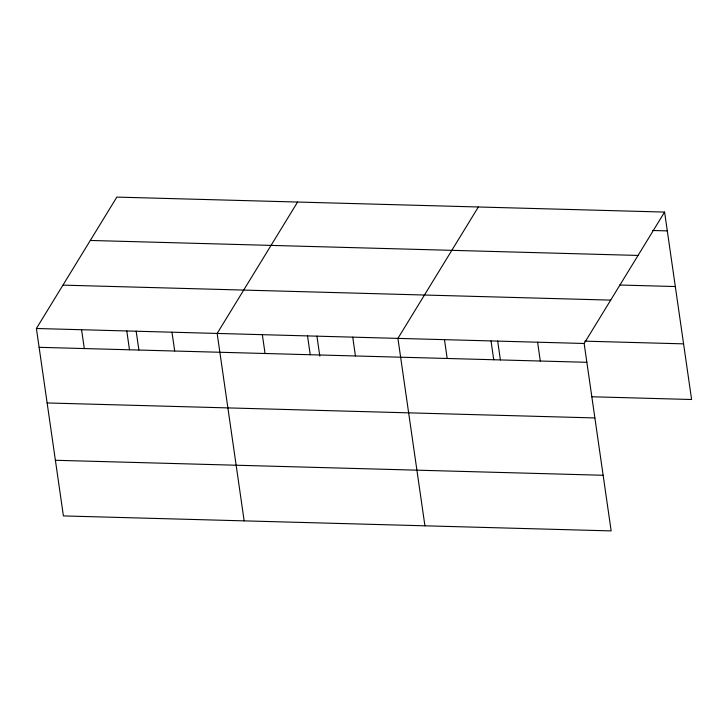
<?xml version="1.0" encoding="UTF-8"?>
<svg xmlns="http://www.w3.org/2000/svg" width="728" height="728" viewBox="0 0 728 728"><rect width="100%" height="100%" fill="white"/><g stroke="black" fill="none" stroke-linecap="round" stroke-linejoin="round"><path stroke-width="1.09" d="M664.591 212.076L584.147 343.479L611.156 530.903L63.409 515.925L36.4 328.492L116.844 197.097L664.591 212.076L691.6 399.508L591.673 396.769M297.597 202.038L217.153 333.442L244.162 520.866M478.36 206.989L397.916 338.384L424.925 525.807M652.543 230.494L667.303 230.894M90.299 240.458L638.047 255.437M619.683 285.012L675.32 286.541M62.945 285.13L610.692 300.118M584.784 341.159L683.583 343.862M36.4 328.492L584.147 343.479M39.112 347.32L586.859 362.298M47.129 402.957L594.876 417.936M55.392 460.278L603.139 475.266M537.592 342.206L540.303 361.024M497.67 340.995L500.391 359.914M491.027 340.931L493.739 359.75M444.471 339.658L447.183 358.476M352.725 337.146L355.437 355.974M316.917 336.054L319.801 356.083M307.534 335.917L310.246 354.736M262.344 334.68L265.056 353.499M171.972 332.205L174.684 351.023M136.154 331.104L138.884 350.022M126.781 330.967L129.493 349.786M81.591 329.729L84.302 348.548"/></g></svg>
